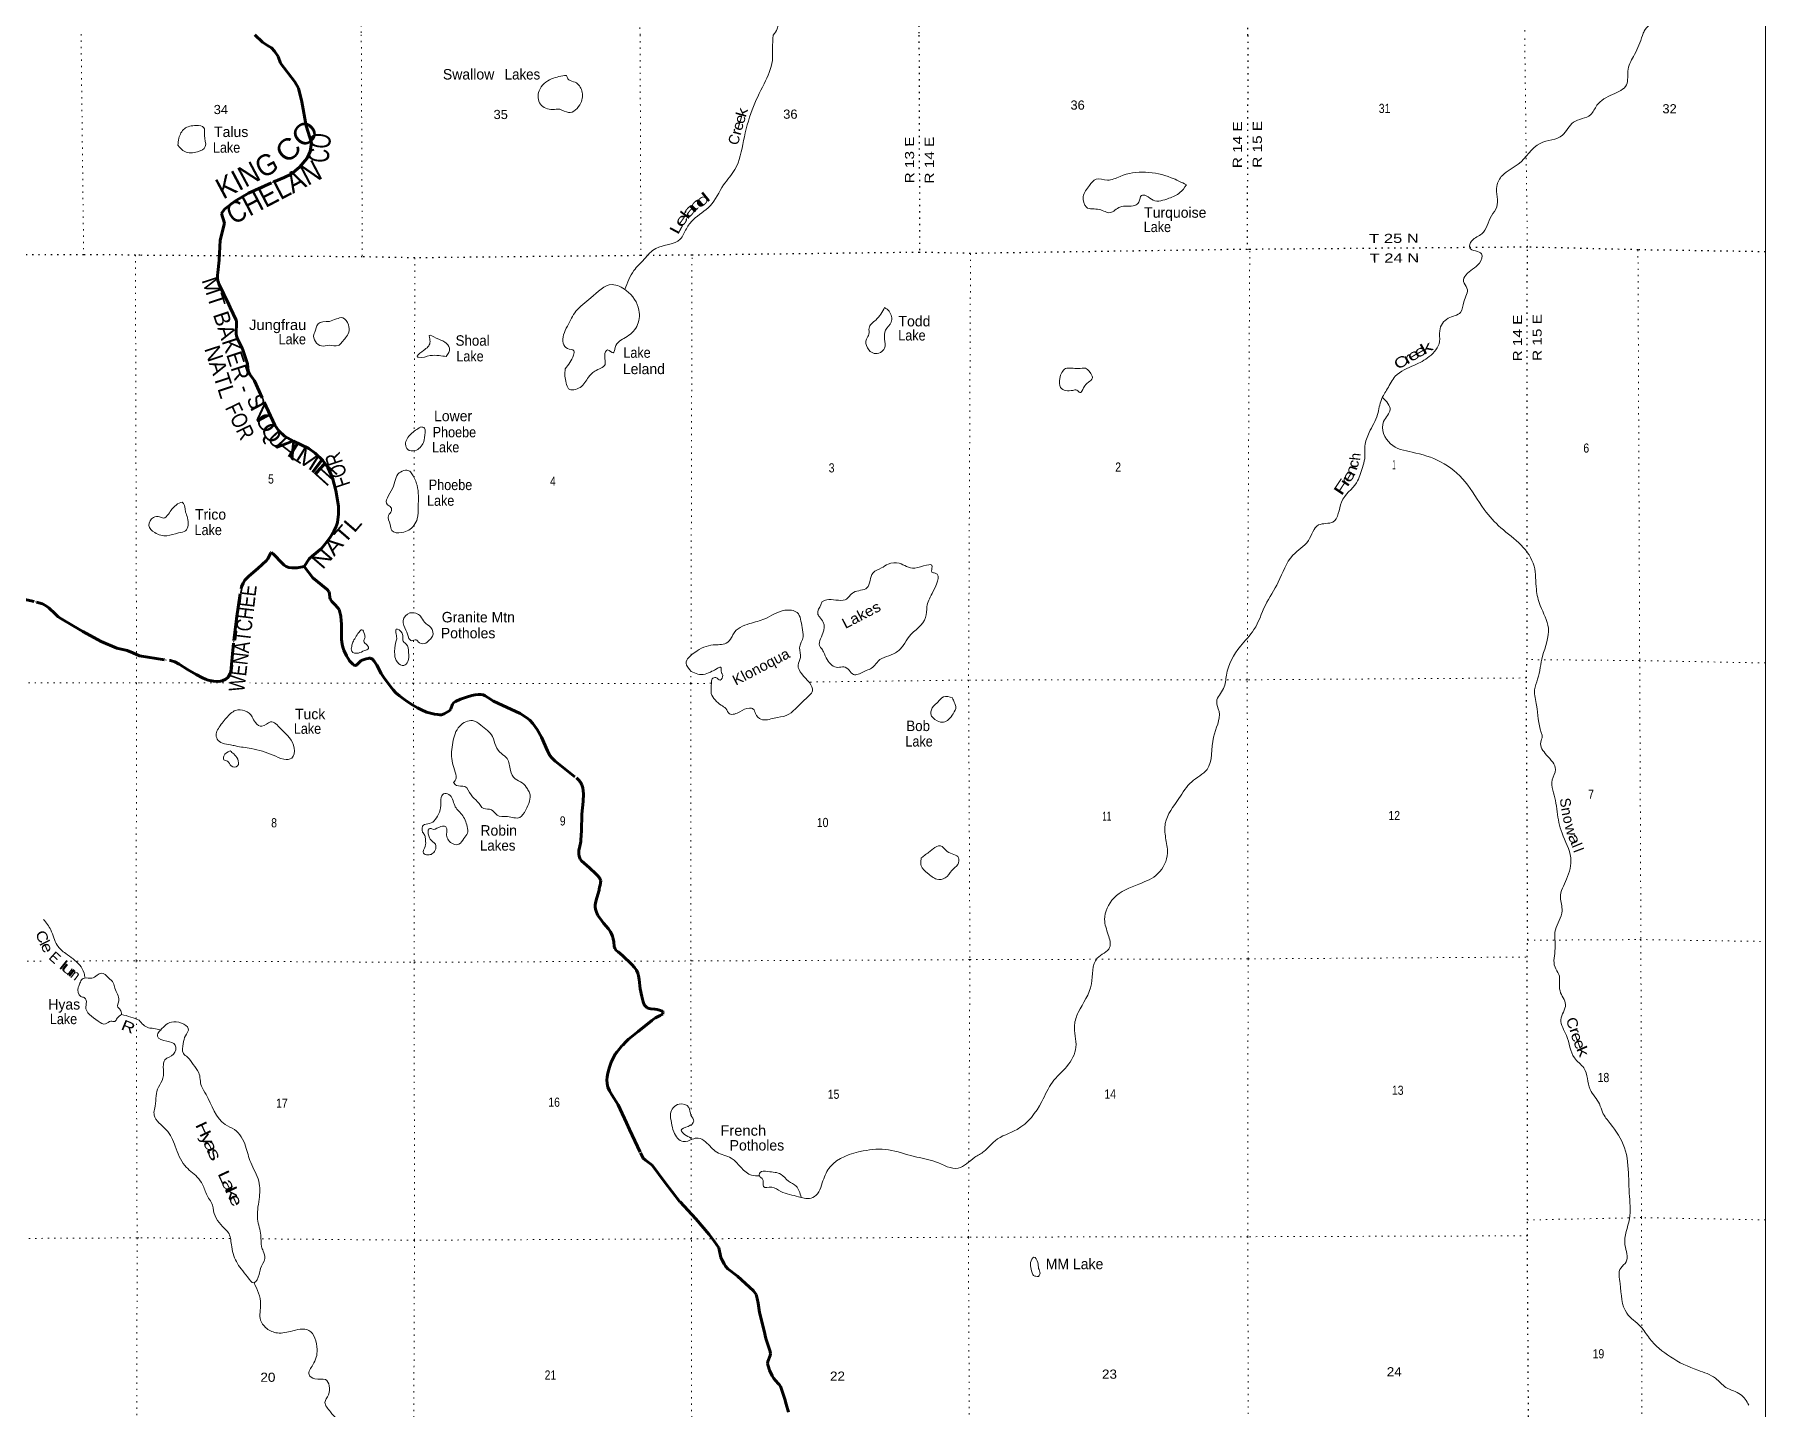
# Model space of a CAD drawing. Header units: feet. Extents: x -248627 to 3, y 0 to 184934.
# Drawn here: x -33037 to 0, y 19664 to 45886 of the extents above; entities that cross this region are included whole.
import ezdxf
from ezdxf.enums import TextEntityAlignment as Align

# ---------------------------------------------------------------- set-up
doc = ezdxf.new("R2010")
doc.units = ezdxf.units.FT
doc.header["$LTSCALE"] = 80
for name, pattern in [('DOT_DASHED', [7.7, 5, -1.2, 0.3, -1.2]), ('DOTTED', [1.5, 0.3, -1.2]), ('LONG_DASH_SHORT_DASH', [9.9, 6, -1.2, 1.5, -1.2])]:
    doc.linetypes.add(name, pattern=pattern)
for name, color, linetype, lineweight in [('11', 7, 'LONG_DASH_SHORT_DASH', 60), ('39', 7, 'Continuous', 13), ('4', 7, 'Continuous', 13), ('41', 7, 'Continuous', 13), ('44', 7, 'DOT_DASHED', 13), ('6', 7, 'DOTTED', 25), ('7', 7, 'DOTTED', 13)]:
    doc.layers.add(name, color=color, linetype=linetype, lineweight=lineweight)
doc.layers.add('12', color=7, linetype='Continuous')

msp = doc.modelspace()

# ---------------------------------------------------------------- linework, layer by layer
at = {"layer": '11'}
for points in [[(-27892.06, 35732.29), (-27799.39, 35877.88), (-27742.41, 35930.06), (-27562.85, 36076.37), (-27457.48, 36201.17), (-27387.6, 36301.76), (-27323.08, 36405.04), (-27284.38, 36495.41), (-27256.42, 36573.41), (-27235.98, 36732.09), (-27238.13, 36884.85), (-27287.59, 37186.09), (-27352.11, 37422.77), (-27438.12, 37621.8), (-27532.74, 37757.36), (-27678.97, 37899.37), (-27801.54, 37983.28), (-28098.3, 38126.37), (-28266.04, 38223.74), (-28375.71, 38320.02), (-28450.97, 38434.06), (-28696.12, 38951.54), (-28838.05, 39276.44), (-28885.36, 39342.6), (-28928.37, 39398.57), (-28947.92, 39433.78), (-28958.34, 39473.87), (-28964.86, 39535.48), (-28975.28, 39599.37), (-29018.93, 39738.55), (-29036.52, 39794.95), (-29069.76, 39888.49), (-29164.23, 40080.5), (-29183.77, 40133.97), (-29187.03, 40171.45), (-29190.93, 40202.42), (-29183.11, 40362.47), (-29185.72, 40408.11), (-29190.94, 40437.44), (-29301.7, 40676.7), (-29330.37, 40736.67), (-29519.33, 41127.19), (-29530.06, 41155.39), (-29537.56, 41183.75), (-29544.09, 41231.5), (-29544.4, 41295.4), (-29540.17, 41346.26), (-29514.11, 41577.69), (-29495.87, 41962.98), (-29410.49, 42287.69), (-29473.01, 42469.75), (-29413.1, 42553.69), (-29201.99, 42715.37), (-28954.39, 42856.19), (-28472.48, 43077.88), (-28275.53, 43158.76), (-28142.61, 43223.95), (-27983.64, 43354.33), (-27835.09, 43529.05), (-27780.36, 43656.82), (-27749.94, 43818.05), (-27853.16, 44145.1), (-27936.72, 44600.79), (-28001.88, 44864.16), (-28069.64, 44986.72), (-28341.98, 45343.34), (-28390.2, 45469.81), (-28457.95, 45572.16), (-28516.6, 45632.79), (-28592.9, 45677.08), (-28689.91, 45742.97), (-28833.75, 45883.64)], [(-31032.16, 34029.06), (-30441.25, 33936.14), (-30363.07, 33912.67), (-30279.67, 33871.59), (-30122, 33768.97), (-29952.6, 33675.1), (-29834.01, 33609.52), (-29777.98, 33583.44), (-29723.25, 33565.19), (-29620.31, 33543.02), (-29518.67, 33536.51), (-29456.13, 33548.24), (-29388.36, 33586.05), (-29345.35, 33623.86), (-29303.66, 33690.36), (-29293.23, 33732.08), (-29286.72, 33793.36), (-29235.89, 34319.46), (-29185.09, 34737.33), (-29091.27, 35342.31), (-29058.68, 35416.65), (-29027.4, 35472.71), (-28947.91, 35550.95), (-28778.53, 35696.96), (-28609.76, 35847.89), (-28583.7, 35881.14), (-28543.95, 35965.89), (-28534.83, 35983.49), (-28525.71, 35996.21), (-28516.21, 35997.64), (-28506.81, 35993.92), (-28482.06, 35972.41), (-28306.79, 35790.52), (-28271.61, 35757.6), (-28233.82, 35733.47), (-28185.61, 35715.87), (-28130.23, 35707.4), (-28072.24, 35706.09), (-28026.63, 35706.75), (-27892.06, 35732.29)], [(-27889.42, 35730.84), (-27729.52, 35514.29), (-27552.3, 35378.69), (-27453.92, 35292.31), (-27422.65, 35256.46), (-27411.57, 35216.69), (-27400.49, 35137.8), (-27386.81, 35102.27), (-27364.66, 35067.71), (-27300.8, 34999.26), (-27254.55, 34952.97), (-27225.88, 34910.27), (-27208.29, 34862.68), (-27194.61, 34787.06), (-27184.18, 34696.76), (-27181.58, 34637.43), (-27181.57, 34391.01), (-27180.27, 34338.86), (-27166.58, 34252.16), (-27150.95, 34192.83), (-27132.06, 34134.81), (-27084.49, 34029.52), (-27055.17, 33978.84), (-27024.55, 33931.08), (-27002.4, 33904.35), (-26964.61, 33866.53), (-26939.19, 33848.28), (-26929.09, 33843.23), (-26917.69, 33840.62), (-26901.07, 33847.14), (-26886.42, 33858.06), (-26829.73, 33916.57), (-26803.67, 33936.29), (-26705.61, 33971.49), (-26673.03, 33979.32), (-26648.59, 33982.09), (-26632.96, 33981.92), (-26617.64, 33979.64), (-26602.33, 33973.45), (-26589.94, 33965.79), (-26558.03, 33928.79), (-26507.52, 33851.04), (-26419.56, 33688.54), (-26372, 33616.18), (-26243.64, 33441.45), (-26190.21, 33379.19), (-26140.04, 33325.08), (-26074.23, 33265.1), (-25996.04, 33204.47), (-25926.97, 33156.22), (-25818.16, 33086.46), (-25727.59, 33035.61), (-25652.01, 32995.19), (-25558.83, 32955.75), (-25481.94, 32930.98), (-25406.36, 32914.02), (-25342.25, 32906.59), (-25305.36, 32902.61), (-25267.57, 32905.22), (-25217.4, 32923.47), (-25185.87, 32937.88), (-25144.43, 32963.9), (-25111.85, 32986.71), (-25090.34, 33017.69), (-25058.41, 33103.09), (-25038.87, 33131.13), (-25005.64, 33154.6), (-24905.94, 33197.95), (-24791.92, 33237.72), (-24690.92, 33271.62), (-24625.11, 33284.66), (-24571.68, 33291.18), (-24521.51, 33288.89), (-24477.86, 33281.72), (-24434.85, 33266.07), (-24383.46, 33236.03), (-24276.52, 33165.34), (-24193.12, 33125.58), (-23768.1, 32927.45), (-23641.88, 32844.58), (-23583.24, 32797.64), (-23525.9, 32733.75), (-23442.5, 32619.01), (-23359.1, 32475.58), (-23249.63, 32216.76), (-23202.72, 32126.14), (-23163.62, 32079.85), (-23098.46, 32018.56), (-22694.35, 31696.61), (-22654.09, 31660.64), (-22617.6, 31613.7), (-22594.14, 31565.78), (-22573.94, 31508.4), (-22557.66, 31395.94), (-22566.78, 31244.69), (-22590.1, 31008.18), (-22600.53, 30684.82), (-22610.1, 30513.39), (-22612.38, 30483.72), (-22617.59, 30454.87)], [(-33512.58, 35164.19), (-32998.65, 35054.17), (-32889.13, 35023.47), (-32826.49, 34991.92), (-32782.59, 34959.51), (-32765.55, 34945.86), (-32646.23, 34827.32), (-32586.23, 34775.08), (-32535, 34741.19), (-32304.03, 34600.48), (-32118.23, 34492.17), (-31767.1, 34304.55), (-31465.39, 34176.63), (-31271.07, 34130.57), (-31160.28, 34084.52), (-31032.16, 34029.06)], [(-22617.59, 30454.87), (-22630.6, 30393.58), (-22647.03, 30314.75), (-22651.59, 30265.2), (-22651.46, 30244.77), (-22645.92, 30202.73), (-22625.39, 30149.76), (-22598.03, 30113.26), (-22446.22, 29979.42), (-22430.58, 29966.38), (-22335.45, 29880.98), (-22293.75, 29836.97), (-22252.7, 29788.08), (-22239.66, 29763.96), (-22231.85, 29732.66), (-22233.8, 29704.63), (-22235.77, 29688.9), (-22243.42, 29652.22), (-22244.73, 29648.15), (-22253.69, 29610.91), (-22259.54, 29572.2), (-22262.96, 29553.13), (-22267.04, 29534.14), (-22315.92, 29367.65), (-22330.25, 29308.32), (-22334.81, 29272.46), (-22337.42, 29239.86), (-22332.86, 29193.89), (-22314.62, 29134.56), (-22283.34, 29074.91), (-22241.63, 29013.63), (-22180.38, 28927.24), (-22085.92, 28815.3), (-22046.15, 28757.4), (-22026.61, 28724.8), (-22009.01, 28677.21), (-21996.63, 28628.96), (-21983.59, 28566.37), (-21974.47, 28477.71), (-21969.91, 28461.41), (-21963.39, 28445.76), (-21933.42, 28405.34), (-21898.89, 28376), (-21814.18, 28310.8), (-21637.66, 28137.31), (-21588.08, 28082.29), (-21550.94, 28028.83), (-21524.23, 27973.41), (-21507.94, 27919.95), (-21496.86, 27852.8), (-21477.96, 27674.16), (-21448.65, 27527.79), (-21420.63, 27426.08), (-21408.9, 27388.59), (-21396.52, 27363.16), (-21371.76, 27333.17), (-21343.74, 27312.31), (-21307.25, 27298.62), (-21276.62, 27293.25), (-21201.04, 27284.77), (-21152.82, 27275.8), (-21090.92, 27260.8), (-21058.34, 27248.59), (-21047.26, 27240.59), (-21042.05, 27224.96), (-21042.7, 27205.08), (-21048.89, 27191.71), (-21064.2, 27179.65), (-21096.45, 27161.22), (-21183.76, 27117.22), (-21224.81, 27092.44), (-21256.42, 27067.66), (-21514.78, 26859.02), (-21701.13, 26709.71), (-21759.78, 26652.34), (-21804.74, 26605.72), (-21825.31, 26583.14), (-21873.81, 26524.88), (-21921.38, 26464.89), (-21952.65, 26422.19), (-21976.11, 26384.38), (-22030.84, 26275.49), (-22066.68, 26177.38), (-22092.09, 26084.79), (-22101.86, 26028.07), (-22108.38, 25985.69), (-22111.64, 25934.83), (-22109.03, 25867.68), (-22101.22, 25826.93), (-22093.4, 25796.28), (-22061.46, 25725.54), (-22018.46, 25648.94), (-21901.17, 25456.93), (-21861.41, 25377.71), (-21740.22, 25113), (-21681.58, 24986.51), (-21473.65, 24544.51)], [(-21473.64, 24544.51), (-21472.4, 24541.87), (-21421.58, 24442.77), (-21377.27, 24401.04), (-21297.77, 24347.58), (-21252.16, 24304.54), (-21013.67, 23988.98)], [(-21013.67, 23988.98), (-20717.84, 23604.31), (-20415.49, 23280.92), (-20163.95, 22984.93), (-20066.21, 22858.44), (-19977.61, 22728.04), (-19938.49, 22544.83), (-19916.34, 22491.36), (-19877.24, 22420.95), (-19848.57, 22381.18), (-19804.26, 22330.32), (-19621.81, 22186.88), (-19315.55, 21907.17), (-19263.42, 21838.06), (-19242.56, 21761.13), (-19228.23, 21673.76), (-19199.56, 21493.17), (-19112.27, 21142.4), (-19078.36, 20999.6), (-18997.56, 20750.54), (-18989.74, 20706.86), (-18992.35, 20706.21), (-18997.56, 20671.65), (-19044.48, 20559.51), (-19047.08, 20521.69), (-19037.96, 20477.36), (-19009.29, 20394.56), (-18955.88, 20286.99), (-18925.23, 20236.45), (-18893.3, 20195.05), (-18837.26, 20132.45), (-18826.18, 20121.04), (-18800.77, 20088.12), (-18759.72, 19973.36), (-18716.71, 19840.67), (-18689.99, 19745.48), (-18646.99, 19592.58)]]:
    msp.add_lwpolyline(points, dxfattribs=at)
at = {"layer": '39'}
for points in [[(-15463.64, 56530.13), (-15516.16, 56326.83), (-15576.38, 56233.93), (-15688.86, 56096.55), (-15704.66, 55935.23), (-15724.48, 55773.9), (-15865.21, 55668.7), (-16054.29, 55575.47), (-16255.24, 55373.35), (-16255, 55252.39), (-16327.27, 55143.34), (-16343.18, 55042.5), (-16491.83, 54864.7), (-16583.84, 54554), (-16664, 54360.26), (-16744.36, 54267.31), (-16764.32, 54178.56), (-16751.85, 53981.02), (-16798.9, 53327.73), (-16915.25, 53105.67), (-17095.87, 52806.83), (-17127.79, 52653.53), (-17103.36, 52516.51), (-17139.35, 52387.39), (-17283.95, 52197.51), (-17344.09, 52064.3), (-17343.7, 51862.7), (-17395.65, 51656.94), (-17524.06, 51426.78), (-17564.06, 51289.59), (-17643.83, 50898.28), (-17639.67, 50829.75), (-17530.6, 50648.6), (-17453.76, 50479.46), (-17509.76, 50285.78), (-17573.61, 49987.25), (-17649.62, 49733.04), (-17754.15, 49648.09), (-17882.9, 49591.31), (-17926.82, 49397.66), (-17966.76, 49228.21), (-18047.02, 49086.89), (-18296.33, 48904.79), (-18565.91, 48795.22), (-18682.36, 48629.61), (-18808.84, 48439.77), (-18979.71, 48302.24), (-18991.52, 48163.11), (-18966.88, 47915.21), (-18994.46, 47604.68), (-19009.6, 47108.71), (-18900.36, 46838.86), (-18863.5, 46524.46), (-18858.99, 46274.49), (-18842.51, 46081.01), (-18862.48, 45996.28), (-18937.54, 45876.31)], [(0.01, 47088.17), (-12.32, 47063.55), (-99.4, 46936.7), (-308.53, 46803.1), (-658.79, 46765.89), (-779.49, 46713.16), (-888.14, 46672.55), (-1016.85, 46599.64), (-1258.23, 46482.08), (-1511.86, 46449.16), (-1644.88, 46517.35), (-1793.7, 46432.29), (-1890.02, 46266.72), (-2026.67, 46129.28), (-2215.8, 46064.27), (-2312.22, 45951.12), (-2346.25, 45868.66)], [(-21770.59, 41023.14), (-21598.05, 41381.26), (-21404.37, 41597.37), (-21176.51, 41805.1), (-20713.21, 41982.48), (-20596.3, 42179.1), (-20465.52, 42353.41), (-20144.41, 42614.76), (-19886.33, 43015.85), (-19671.7, 43308.42), (-19504.72, 43861.61), (-19339.39, 44451.12), (-19114.57, 44947.32), (-18954.8, 45389.63), (-18952.39, 45621.57), (-18937.54, 45876.31)], [(-2346.25, 45868.66), (-2498.34, 45504.22), (-2620.09, 45228.97), (-2653.49, 44924.7), (-2915.33, 44743.5), (-3215.72, 44536.42), (-3334.45, 44357.97), (-3664.44, 44211.67), (-3872.52, 43967.45), (-4297.33, 43809.9), (-4716.59, 43412.27), (-5021.07, 43199.17), (-5128.01, 42992.38), (-5128.1, 42597.04), (-5228.62, 42426.49), (-5411.51, 42085.23), (-5604.38, 41947.79), (-5642.04, 41815), (-5417.54, 41700.03), (-5459.67, 41524.92), (-5715.94, 41297.28), (-5763.57, 41174.67), (-5696.38, 41046.99), (-5757.53, 40787.34), (-5820.12, 40582.16), (-6053.01, 40471.3), (-6216.68, 40234.75), (-6218.85, 40027.02), (-6415.28, 39740.34), (-6697.08, 39577.47), (-7064.02, 39364.94), (-7213.59, 39128.27), (-7330.63, 38919.54), (-7402.1, 38635.78), (-7562.87, 38290.29), (-7644.14, 38032.84), (-7648.7, 37788.82), (-7690.72, 37623.79), (-7806.61, 37332.36), (-8090.56, 36961.76), (-8253.71, 36582), (-8528.35, 36525.97), (-8722.88, 36229.19), (-9020, 35949.47), (-9297.39, 35435.59), (-9543.8, 34994.05), (-9762.25, 34528.05), (-10021.47, 34211.69), (-10287.15, 33661.4), (-10342.18, 33407.74), (-10473.81, 33152.76), (-10429.38, 32968.81), (-10535.27, 32475.58), (-10658.56, 31859.47), (-10951.19, 31624.08), (-11194.3, 31305.55), (-11455.18, 30829.85), (-11447.96, 30555.47), (-11412.7, 30264.7), (-11594.13, 29870.98), (-11956.9, 29672.53), (-12437.27, 29404.54), (-12612.81, 28996.66), (-12543.3, 28705.58), (-12517.63, 28461.28), (-12753.5, 28257.66), (-12863.43, 27764.47), (-13114.92, 27222.12), (-13187.94, 26982.75), (-13160.11, 26558.92), (-13333.21, 26191.35), (-13610.39, 25891.28), (-13809.7, 25521.93), (-14284.77, 24989.66), (-14704.16, 24771.55), (-14915.86, 24567.71), (-15090.32, 24456.32), (-15406.85, 24247.36), (-15838.81, 24370.25), (-16248.83, 24472.76), (-16737.19, 24598.16), (-17223.03, 24578.32), (-17852.9, 24273.34), (-17988.64, 24010.33), (-18153.03, 23705.21), (-18282.38, 23668.05), (-18407.07, 23691.35)], [(-22885.16, 45108.22), (-23167.96, 45042.17), (-23406.12, 44812.35), (-23382.6, 44555.97), (-23151.91, 44455.07), (-23012.82, 44459.87), (-22846.21, 44397.87), (-22612.54, 44583.35), (-22590.02, 44811.08), (-22717.27, 44975.6), (-22841.69, 45025.13), (-22885.16, 45108.22)], [(-30302.53, 43772.91), (-30282.99, 43907.88), (-30178.34, 44088.47), (-29952.02, 44148.97), (-29805.35, 44107.31), (-29792.07, 44028.53), (-29796.81, 43959.99), (-29778.87, 43748.04), (-29924.99, 43648.5), (-30168.77, 43652.7), (-30302.53, 43772.91)], [(-11050.12, 43017.27), (-11342.89, 43155.04), (-11831.46, 43260.27), (-12317.93, 43179.92), (-12560.5, 43107.46), (-12775.93, 43125.53), (-12904.15, 43003.64), (-13019.19, 42792.89), (-12960.84, 42590.66), (-12713.43, 42548.1), (-12506.5, 42487.75), (-12320, 42594.99), (-12035.54, 42626.73), (-11958.32, 42688.57), (-11908.62, 42817.21), (-11820.03, 42810.37), (-11685.91, 42724.45), (-11385.27, 42762.09), (-11176.6, 42869.14), (-11050.12, 43017.27)], [(-22909.24, 39509.1), (-22749.34, 39769.88), (-22742.44, 39852.52), (-22866.94, 39893.98), (-22948.52, 39993.55), (-22868.55, 40319.59), (-22704.35, 40606.56), (-22419.6, 40860.17), (-22013.93, 41114.71), (-21745.08, 41001.36), (-21501.14, 40626.02), (-21544.69, 40313.77), (-21756.45, 40103.88), (-21955.91, 39914.05), (-21991.25, 39809.48), (-22101.46, 39868.96), (-22155.03, 39756.48), (-22148.71, 39589.01), (-22345.52, 39459.67), (-22463.59, 39345.76), (-22626.82, 39151.57), (-22844.7, 39127.3), (-22891.95, 39234.63), (-22914.76, 39365.94), (-22909.24, 39509.1)], [(-16811.48, 40676.73), (-16981.22, 40438.23), (-17109.8, 40282.05), (-17110.97, 40169.1), (-17160.34, 40072.73), (-17012.04, 39801.11), (-16811.51, 39900.17), (-16811.76, 40069.6), (-16795.85, 40242.93), (-16685.41, 40399.26), (-16725.58, 40605.36), (-16811.48, 40676.73)], [(-27409.65, 40408.74), (-27627.76, 40362.29), (-27689.87, 40203.5), (-27708.45, 40161.31), (-27563.63, 39942.17), (-27410.35, 39954.91), (-27245.17, 39949.39), (-27169.92, 40015.28), (-27100.53, 40099.37), (-27038.97, 40205.73), (-27047.6, 40344.98), (-27157.01, 40481.1), (-27276.14, 40457.97), (-27409.66, 40411.32)], [(-25179.85, 39741.26), (-25119.77, 39898.05), (-25209.21, 40017.86), (-25371.66, 40091.93), (-25504.14, 40141.53), (-25494.67, 40082.95), (-25495.7, 39984.13), (-25646.4, 39832.18), (-25726.05, 39730.03), (-25709.98, 39725.85), (-25487.98, 39758.15), (-25314.68, 39758.61), (-25179.85, 39741.26)], [(-12851.34, 39368.45), (-12978.76, 39516.83), (-13117.88, 39510.01), (-13357.67, 39510.15), (-13468.43, 39323.56), (-13452.1, 39149.94), (-13220.94, 39095.43), (-13142.29, 39100.77), (-13084.36, 39051.84), (-13012.85, 39146), (-12923.1, 39250.08), (-12845.68, 39332.09), (-12851.34, 39368.45)], [(-7309.35, 38961.35), (-7163.35, 38728.44), (-7286.64, 38499.6), (-7156.05, 38074.85), (-6742.6, 37915.83), (-6198.43, 37731.43), (-5730.85, 37352.06), (-5365.61, 36820.32), (-5048.84, 36472.56), (-4661.37, 36140.31), (-4415.66, 35740.75), (-4371.9, 35298.62), (-4296.56, 34987.32), (-4141.84, 34558.32), (-4252.2, 34022.77), (-4347.43, 33585.92), (-4404.02, 33376.66), (-4368.78, 33083.87), (-4279.46, 32566.71), (-4260.07, 32493.92), (-4287.42, 32383.22), (-4177.17, 32134.14), (-4006.74, 31858.29), (-4067.24, 31661.16), (-4006.86, 31267.3), (-3976.87, 31051.2), (-3880.37, 30642.89), (-3715.99, 30173.46), (-3794.81, 29764.71), (-3913.31, 29414.81), (-3879.69, 29160.36), (-4008.42, 28796.43), (-4012.12, 28441.46), (-4015.81, 28086.49), (-3942.69, 27948.67), (-3919.8, 27631.79), (-3815.7, 27372.68), (-3903.35, 27083.01), (-3795.64, 26783.52), (-3644.97, 26352.53), (-3467.62, 26161.34), (-3342.93, 25750.76), (-3168.47, 25474.88), (-3107.67, 25314.99), (-2962.81, 25099.88), (-2689.52, 24639.56), (-2610.59, 24092.23), (-2597.79, 23773.42), (-2594.88, 23279.22), (-2680.62, 22785.81), (-2655.78, 22462.86), (-2761.81, 22342.79), (-2774.96, 22048.41), (-2643.87, 21478.43), (-2382.52, 21225.97), (-2209.58, 20998.51), (-1812.25, 20646), (-1288.96, 20391.19), (-952.01, 20238.9), (-752.31, 20065.66), (-473.62, 19930.04), (-316.54, 19726.92)], [(-25670.32, 38393.51), (-25858.24, 38260.78), (-25956.99, 38066.02), (-25915.71, 37966.81), (-25778.9, 37945.41), (-25616.05, 38103.3), (-25583.85, 38292.61), (-25595.08, 38375.41), (-25667.41, 38396.23)], [(-25956.07, 37573.85), (-26077.54, 37520.48), (-26205.57, 37223.1), (-26303.51, 36913.35), (-26235.55, 36860.3), (-26226.14, 36795.67), (-26281.45, 36709.43), (-26249.02, 36533.66), (-26219.98, 36420.45), (-26024.91, 36382.39), (-25797.83, 36515.49), (-25731.99, 36646.01), (-25713.47, 36875.79), (-25737.42, 37285.46), (-25823.99, 37485.93), (-25875.71, 37550.94), (-25956.07, 37573.85)], [(-30155.84, 36770.41), (-30222.4, 36958.6), (-30335.78, 36907.17), (-30482.66, 36735.02), (-30580.19, 36657.23), (-30652.48, 36682.08), (-30767.45, 36671.01), (-30855.69, 36518.51), (-30744.29, 36380.35), (-30513.18, 36319.78), (-30290.95, 36374.27), (-30155.51, 36415.41), (-30118.72, 36659.14), (-30155.84, 36770.41)], [(-18004.44, 35065.92), (-17917.48, 35095.39), (-17742.18, 35093.82), (-17562.77, 35100.28), (-17406.18, 35238.05), (-17149.36, 35324.5), (-17033.52, 35611.9), (-16869.32, 35705.22), (-16743.62, 35778.73), (-16531.87, 35794.98), (-16234.59, 35703.56), (-15903.85, 35728.83), (-15908.93, 35628.03), (-15848.69, 35607.32), (-15907.15, 35218.55), (-16004.48, 34967.29), (-16028.78, 34761.77), (-16344.94, 34395.49), (-16457.52, 34227.07), (-16604.09, 34085.17), (-16936.21, 33926.79), (-17017.84, 33828.68), (-17218.43, 33723.58), (-17406.38, 33670.8), (-17488.15, 33752.22), (-17590.24, 33817.68), (-17705.22, 33806.61), (-17907.19, 33955.67), (-17978.19, 34103.55), (-18027.77, 34180.64), (-18041.7, 34196.9), (-17988.56, 34462.68), (-17982.38, 34668.36), (-18053.87, 34769.85), (-18089.44, 34836.74), (-18029.29, 35001.59), (-18004.44, 35065.92)], [(-25894.83, 34362.15), (-25949.65, 34515.94), (-26004.13, 34702), (-25873.66, 34846.06), (-25762.89, 34841.03), (-25670.79, 34783.73), (-25597.41, 34670.11), (-25473.52, 34570.17), (-25441.01, 34402.46), (-25500.18, 34332.39), (-25597.65, 34260.65), (-25714.18, 34293.97), (-25752.04, 34334.65), (-25842.92, 34315.3), (-25894.83, 34362.15)], [(-20502.96, 33730.86), (-20602.07, 33889.08), (-20436.72, 34093.33), (-20084.61, 34235.4), (-19836.38, 34271.5), (-19734.52, 34377.49), (-19699.53, 34447.77), (-19389.19, 34642.66), (-19100.07, 34734.86), (-18715.51, 34896.81), (-18482.2, 34854.38), (-18388.45, 34569.13), (-18368.16, 34389.43), (-18434.8, 34182.28), (-18418.62, 33994.54), (-18462.45, 33849.71), (-18393.65, 33683.7), (-18189.43, 33363.17), (-18342.4, 33187.04), (-18690.08, 32889.62), (-18918.31, 32839.22), (-19172.44, 32817.3), (-19274.09, 32925.12), (-19319.53, 33012.26), (-19391.87, 33031.06), (-19575.97, 32962.11), (-19771.83, 32923.53), (-19845.37, 33021.01), (-19929.33, 33086.31), (-20120.43, 33311.91), (-20118.43, 33503.51), (-20103.42, 33590.11), (-20032.67, 33611.67), (-19952.54, 33566.57), (-19903.23, 33656.9), (-19924.87, 33707.52), (-19943.93, 33812.57), (-20010.71, 33784.94), (-20107.98, 33733.36), (-20239.53, 33678.07), (-20378.56, 33679.31), (-20502.96, 33730.86)], [(-26965.62, 34287.04), (-26844.73, 34479.6), (-26789.82, 34527.51), (-26742.32, 34444.39), (-26733.03, 34369.67), (-26755.84, 34307.35), (-26686.14, 34228.06), (-26662.59, 34167.34), (-26741.59, 34127.71), (-26856.95, 34080.33), (-26983.53, 34115.76), (-26984.58, 34208.55), (-26965.3, 34287.55)], [(-26141.36, 34295.79), (-26164.07, 34049.91), (-26113.18, 33906.24), (-25986.87, 33844.6), (-25911.54, 33918.55), (-25899.66, 34091.91), (-25942.32, 34251.64), (-26000.19, 34306.62), (-26009.51, 34379.32), (-26020.78, 34458.09), (-26132.81, 34535.74), (-26143.54, 34473.31), (-26124.48, 34368.25), (-26141.36, 34295.79)], [(-15514.83, 33224.2), (-15687.92, 33243.91), (-15795.74, 33146.04), (-15879.2, 33066.11), (-15931.08, 32921.35), (-15807.57, 32785.1), (-15690.95, 32759.85), (-15503.86, 32923.56), (-15452.08, 33058.24), (-15483.45, 33141.22), (-15514.83, 33224.2)], [(-29297.32, 32331.25), (-29552.12, 32438.43), (-29571.24, 32537.43), (-29529.85, 32641.95), (-29376.6, 32844.3), (-29199.82, 32985.92), (-29024.56, 32980.31), (-28884.69, 32866.1), (-28823.41, 32752.6), (-28697.18, 32682.89), (-28533.09, 32766.13), (-28338.99, 32635.3), (-28082.89, 32265.9), (-28127.18, 32076.69), (-28280.53, 32057.9), (-28483.27, 32132.33), (-28903.11, 32259.14), (-29202.85, 32308.22), (-29297.32, 32331.25)], [(-25040.85, 31613.32), (-24991.68, 31691.55), (-25022.25, 31851.17), (-25068.83, 32023.04), (-25055.07, 32375.9), (-24920.85, 32687.33), (-24679.96, 32792.08), (-24519.65, 32705.92), (-24298.26, 32486.1), (-24233.6, 32310.03), (-24128.34, 32161.84), (-24018.49, 32068.07), (-23956.37, 31841.61), (-23867.34, 31683.48), (-23729.11, 31605.59), (-23631.59, 31487.73), (-23590.08, 31410.71), (-23663.98, 31086.62), (-23778.33, 30942.42), (-24013.91, 30960.67), (-24209.12, 30984.61), (-24318.85, 31090.48), (-24465.71, 31113.99), (-24581.23, 31244.11), (-24706.84, 31372.32), (-24824.06, 31532.71), (-24987.04, 31556.36), (-25040.85, 31613.32)], [(-29304.58, 32214.33), (-29426.52, 32114.57), (-29425.22, 32045.98), (-29356.99, 32019.15), (-29285.42, 31925.72), (-29162.49, 31926.63), (-29161.12, 32057.73), (-29236.68, 32155.23), (-29304.58, 32214.33)], [(-25633.12, 30662.56), (-25615.59, 30797.54), (-25498.41, 30826.74), (-25390.83, 30902.43), (-25282.81, 31212.08), (-25265.18, 31357.15), (-25230.55, 31393.15), (-25127.92, 31380.13), (-25058.3, 31292.77), (-25019.26, 31171.4), (-24884.01, 31000.75), (-24779.64, 30767.85), (-24774.9, 30642.75), (-24844.43, 30544.54), (-24938.3, 30432.43), (-25049.07, 30437.46), (-25174.27, 30606), (-25167.15, 30708.8), (-25190.76, 30763.47), (-25319.82, 30754.55), (-25457.17, 30723.51), (-25481.25, 30733.81), (-25503.49, 30725.94), (-25512.96, 30590.88), (-25487.44, 30526.11), (-25387.68, 30430.41), (-25390.87, 30317.48), (-25452.06, 30247.44), (-25530.83, 30229.99), (-25615.16, 30258.98), (-25581.53, 30391.81), (-25576.2, 30516.82), (-25591.44, 30601.67), (-25633.12, 30662.56)], [(-16112.88, 30171.72), (-15950.38, 30295.32), (-15885.38, 30345.16), (-15747.76, 30402.42), (-15617.92, 30292.34), (-15399.52, 30173.39), (-15416.94, 30048.49), (-15528.98, 29932.51), (-15657.43, 29788.43), (-15814.84, 29765.64), (-15990.98, 29880.17), (-16116.45, 30022.49), (-16121.5, 30117.34), (-16112.88, 30171.72)], [(-32864.74, 28998.57), (-32728.63, 28797.52), (-32606.23, 28505.62), (-32444.07, 28345.05), (-32176.71, 28124.5), (-32093.29, 27971.6), (-32074.86, 27878.12)], [(-31376.27, 27184.08), (-31402.03, 27273.05), (-31446.64, 27321.24), (-31431.09, 27450.44), (-31504.79, 27682.07), (-31535.54, 27788.83), (-31628.79, 27883.18), (-31760.35, 27971.27), (-31844.91, 27930.5), (-31947.58, 27877.52), (-32084.78, 27876.82), (-32129.09, 27858.44), (-32171.1, 27777.53), (-32203.03, 27700.71), (-32155.83, 27527.45), (-32091.15, 27503.57), (-32052.6, 27455.35), (-32060.1, 27330.23), (-31826.8, 27057.05), (-31681.27, 27001.3), (-31584.66, 27056.26), (-31507.96, 27050.6), (-31461.82, 27109.34), (-31377.41, 27184.41)], [(-31377.41, 27184.41), (-31197.59, 27132.87), (-31042.41, 27073.27)], [(-31042.41, 27073.27), (-30864.92, 26929.54), (-30766.31, 26916.55), (-30629.61, 26885.07)], [(-30632.14, 26885.65), (-30382.11, 27044.21), (-30101.71, 26880.33), (-30157.18, 26777.96), (-30201.09, 26625.06), (-30196.98, 26439.46), (-30117.12, 26368.14), (-30009.76, 26228), (-29904.59, 26071.75), (-29852.86, 25815.12), (-29765.84, 25657.01), (-29397.04, 25080.86), (-29220.69, 24986.49), (-29010.43, 24665.91), (-28912.92, 24354.41), (-28757.44, 23998.01), (-28752.95, 23655.08), (-28781.11, 23274.11), (-28719.76, 22973.01), (-28703.92, 22753.01), (-28674.57, 22668.03), (-28641.79, 22526.55), (-28726.44, 22331.65), (-28751.8, 22218.93), (-28852.19, 22060.48), (-28973.94, 22172.51), (-29186.51, 22464.87), (-29281.88, 22788.45), (-29339.91, 23020.94), (-29413.64, 23100.26), (-29621.8, 23428.89), (-29635, 23515.74), (-29745.61, 23730.54), (-29832.12, 23937.06), (-29931.42, 24077.13), (-30170.92, 24299.13), (-30352.46, 24667.86), (-30524.5, 24982.05), (-30755.33, 25262.47), (-30758.88, 25308.9), (-30735.41, 25433.74), (-30719.25, 25631.27), (-30673.22, 25794.24), (-30586.81, 25964.91), (-30580.53, 26180.68), (-30550.89, 26317.57), (-30384.54, 26425), (-30352.53, 26596.16), (-30512.94, 26672.23), (-30691.26, 26770.65), (-30684.71, 26819), (-30629.61, 26885.07)], [(-20485.14, 24803.24), (-20654.9, 24756.35), (-20838.38, 24939.53), (-20880.86, 25117.41), (-20899.27, 25284.99), (-20736.1, 25473.13), (-20549.36, 25408.93), (-20508.58, 25261.32), (-20455.36, 25147.88), (-20563.22, 25045.98), (-20692.95, 24972.52), (-20629.29, 24893.28), (-20513.19, 24819.62), (-20493.75, 24800.86)], [(-19202.29, 24102.59), (-19351.79, 24113.32), (-19739.32, 24439.53), (-20016.2, 24554.97), (-20231.77, 24752.55), (-20372.08, 24824.41), (-20485.14, 24803.24)], [(-18407.07, 23691.35), (-18501.54, 23908.02), (-18645.65, 24002.1), (-18789.4, 24130.47), (-19042.73, 24185.18), (-19190.05, 24164.32), (-19194.9, 24085.69), (-19146.9, 24050.97), (-19124.32, 23897.48), (-18967.26, 23885.98), (-18794.82, 23803.75), (-18626.15, 23745.76), (-18455.31, 23703.89), (-18407.07, 23691.35)], [(-13872.07, 22183.74), (-13967.24, 22199.25), (-14012.3, 22322.69), (-14025.11, 22447.86), (-13963.59, 22550.18), (-13886.08, 22446.62), (-13873.13, 22335.56), (-13845.87, 22244.55), (-13872.71, 22182.26)], [(-28848.81, 22061.1), (-28723.43, 21653.9), (-28722.59, 21347.3), (-28627.33, 21207.27), (-28434.9, 21108.72), (-28152.52, 21134.43), (-27803.71, 21153.49), (-27644.29, 20788.99), (-27725.94, 20495.23), (-27798.41, 20308.3), (-27688.41, 20228.64), (-27483.04, 20212.68), (-27429.6, 19925.78), (-27495.62, 19779.13), (-27390.67, 19600.69), (-27271.12, 19470.52), (-27007.82, 19405.63), (-26704.12, 19156.83), (-26552.04, 18667.34), (-26630.42, 18107.3), (-26516.79, 17795.66), (-26350.25, 17533.96), (-26221.07, 17167.72), (-26077.51, 17021.2), (-25956.87, 16802.28), (-25663.2, 16751.24), (-25273.61, 16622.68), (-24631.83, 15943.23), (-24238.86, 15752.12), (-23732.09, 15652.77), (-23440.83, 15369.79), (-23316.02, 14971.31), (-23055.6, 14630.11), (-23017.93, 14377.64), (-22966.19, 14121.01), (-23022.76, 13913.76), (-23064.3, 13795.13), (-22929.22, 13608.35), (-22729.99, 13388.72), (-22597.98, 13294.75)]]:
    msp.add_spline(points, degree=3, dxfattribs=at)
at = {"layer": '4'}
msp.add_lwpolyline([(-246606.45, 184933.97), (-215781.67, 184615.95), (-184956.48, 184340.33), (-154130.93, 184107.12), (-123305.1, 183916.31), (-92479.02, 183767.9), (-61652.78, 183661.9), (-30826.42, 183598.29), (0, 183577.08), (0, -0.01), (-31078.93, 21.37), (-62157.81, 85.49), (-93236.57, 192.37), (-124315.16, 342), (-155393.5, 534.37), (-186471.55, 769.49), (-217549.26, 1047.36), (-248626.55, 1367.98)], close=True, dxfattribs=at)
msp.add_lwpolyline([(-246606.45, 184933.97), (-215781.67, 184615.95), (-184956.48, 184340.33), (-154130.93, 184107.12), (-123305.1, 183916.31), (-92479.02, 183767.9), (-61652.78, 183661.9), (-30826.42, 183598.29), (0, 183577.08), (0, -0.01), (-31078.93, 21.37), (-62157.81, 85.49), (-93236.57, 192.37), (-124315.16, 342), (-155393.5, 534.37), (-186471.55, 769.49), (-217549.26, 1047.36), (-248626.55, 1367.98)], close=True, dxfattribs=at)
at = {"layer": '44'}
for points in [[(-27892.06, 35732.29), (-27799.39, 35877.88), (-27742.41, 35930.06), (-27562.85, 36076.37), (-27457.48, 36201.17), (-27387.6, 36301.76), (-27323.08, 36405.04), (-27284.38, 36495.41), (-27256.42, 36573.41), (-27235.98, 36732.09), (-27238.13, 36884.85), (-27287.59, 37186.09), (-27352.11, 37422.77), (-27438.12, 37621.8), (-27532.74, 37757.36), (-27678.97, 37899.37), (-27801.54, 37983.28), (-28098.3, 38126.37), (-28266.04, 38223.74), (-28375.71, 38320.02), (-28450.97, 38434.06), (-28696.12, 38951.54), (-28838.05, 39276.44), (-28885.36, 39342.6), (-28928.37, 39398.57), (-28947.92, 39433.78), (-28958.34, 39473.87), (-28964.86, 39535.48), (-28975.28, 39599.37), (-29018.93, 39738.55), (-29036.52, 39794.95), (-29069.76, 39888.49), (-29164.23, 40080.5), (-29183.77, 40133.97), (-29187.03, 40171.45), (-29190.93, 40202.42), (-29183.11, 40362.47), (-29185.72, 40408.11), (-29190.94, 40437.44), (-29301.7, 40676.7), (-29330.37, 40736.67), (-29519.33, 41127.19), (-29530.06, 41155.39), (-29537.56, 41183.75), (-29544.09, 41231.5), (-29544.4, 41295.4), (-29540.17, 41346.26), (-29514.11, 41577.69), (-29495.87, 41962.98), (-29410.49, 42287.69), (-29473.01, 42469.75), (-29413.1, 42553.69), (-29201.99, 42715.37), (-28954.39, 42856.19), (-28472.48, 43077.88), (-28275.53, 43158.76), (-28142.61, 43223.95), (-27983.64, 43354.33), (-27835.09, 43529.05), (-27780.36, 43656.82), (-27749.94, 43818.05), (-27853.16, 44145.1), (-27936.72, 44600.79), (-28001.88, 44864.16), (-28069.64, 44986.72), (-28341.98, 45343.34), (-28390.2, 45469.81), (-28457.95, 45572.16), (-28516.6, 45632.79), (-28592.9, 45677.08), (-28689.91, 45742.97), (-28833.75, 45883.64)], [(-31032.16, 34029.06), (-30441.25, 33936.14), (-30363.07, 33912.67), (-30279.67, 33871.59), (-30122, 33768.97), (-29952.6, 33675.1), (-29834.01, 33609.52), (-29777.98, 33583.44), (-29723.25, 33565.19), (-29620.31, 33543.02), (-29518.67, 33536.51), (-29456.13, 33548.24), (-29388.36, 33586.05), (-29345.35, 33623.86), (-29303.66, 33690.36), (-29293.23, 33732.08), (-29286.72, 33793.36), (-29235.89, 34319.46), (-29185.09, 34737.33), (-29091.27, 35342.31), (-29058.68, 35416.65), (-29027.4, 35472.71), (-28947.91, 35550.95), (-28778.53, 35696.96), (-28609.76, 35847.89), (-28583.7, 35881.14), (-28543.95, 35965.89), (-28534.83, 35983.49), (-28525.71, 35996.21), (-28516.21, 35997.64), (-28506.81, 35993.92), (-28482.06, 35972.41), (-28306.79, 35790.52), (-28271.61, 35757.6), (-28233.82, 35733.47), (-28185.61, 35715.87), (-28130.23, 35707.4), (-28072.24, 35706.09), (-28026.63, 35706.75), (-27892.06, 35732.29)], [(-33512.58, 35164.19), (-32998.65, 35054.17), (-32889.13, 35023.47), (-32826.49, 34991.92), (-32782.59, 34959.51), (-32765.55, 34945.86), (-32646.23, 34827.32), (-32586.23, 34775.08), (-32535, 34741.19), (-32304.03, 34600.48), (-32118.23, 34492.17), (-31767.1, 34304.55), (-31465.39, 34176.63), (-31271.07, 34130.57), (-31160.28, 34084.52), (-31032.16, 34029.06)]]:
    msp.add_lwpolyline(points, dxfattribs=at)
at = {"layer": '6'}
for p, q in [((-16156.73, 45874.24), (-16145.6, 41729.71)), ((-9876.65, 45870.61), (-9894.18, 41786.58))]:
    msp.add_line(p, q, dxfattribs=at)
for points in [[(-16126.47, 81159.87), (-16132.36, 79151.98), (-16140.79, 76238.88), (-16138.16, 73854), (-16130.36, 70878.46), (-16099.04, 68233.6), (-16110.88, 62933.6), (-16173.05, 57631.44), (-16202.98, 52313.25), (-16158.45, 47015.41), (-16156.73, 45874.24)], [(-9876.65, 45870.61), (-9890.75, 47025.85), (-9943.35, 52333.75), (-9927.51, 57647.88), (-9897.6, 62974.13), (-9924.03, 68282.1), (-9969.19, 73898.46)], [(-31021.64, 41672.93), (-31112.55, 41678.84), (-32101.28, 41679.87), (-36181.31, 41685.35), (-37454.59, 41695.01), (-41520.43, 41684.42), (-42779.63, 41704.25), (-45367.84, 41715.65)], [(0, 41740.01), (-2432.37, 41778.14), (-4543.66, 41829.35), (-9841.8, 41786.11), (-9894.18, 41786.58), (-15172.53, 41708.88), (-16145.6, 41729.71), (-20488.7, 41675.89), (-21464.08, 41668.5), (-25778.86, 41624.51), (-26782.18, 41643.6), (-31021.64, 41672.93)], [(-4467.2, 0.45), (-4504.35, 1697.78), (-4506.36, 1891.44), (-4522.9, 6998.71), (-4515.9, 7355.51), (-4520.57, 12325.76), (-4519.2, 12650.49), (-4521.58, 17644.73), (-4512.4, 17945.19), (-4542.8, 22957.83), (-4539.64, 23260.36), (-4547.81, 28278.85), (-4536.41, 28599.46), (-4562.84, 33606.01), (-4549.11, 33956.85), (-4543.66, 41829.35)]]:
    msp.add_lwpolyline(points, dxfattribs=at)
at = {"layer": '7'}
for p, q in [((-26799.92, 46662.14), (-26801.7, 45884.38)), ((-32151.14, 45891.36), (-32101.28, 41679.87)), ((-26801.7, 45884.38), (-26782.18, 41643.6)), ((-21480.43, 45878.68), (-21464.08, 41668.5)), ((-4543.66, 41829.35), (-4594.62, 45868.92)), ((-20508.03, 34042.83), (-20488.7, 41675.89)), ((-25778.86, 41624.51), (-25789.54, 38309.3)), ((-25790.73, 37939.93), (-25792.37, 37429)), ((-25795.31, 36518.35), (-25800.68, 34852.61)), ((-29304.02, 33510.57), (-31032.87, 33513.76)), ((-29305.06, 22905.06), (-31047.44, 22920.4))]:
    msp.add_line(p, q, dxfattribs=at)
for points in [[(-4619.45, 70081.38), (-4600.62, 68292.07), (-4578.21, 62982.08), (-4614.16, 57655.81), (-4622.54, 52277.48), (-4587.49, 47049.89), (-4594.62, 45868.92)], [(-21480.43, 45878.68), (-21493.93, 46999.36), (-21550.56, 52305.23), (-21526.75, 54488.38)], [(-31112.55, 41678.84), (-31091.48, 33514.49), (-31099.58, 28206.64), (-31081.54, 22919.09), (-31087.32, 17546.7), (-31077.32, 12238.62), (-31069.39, 6961.75)], [(-15172.53, 41708.88), (-15209, 33566.38), (-15184.01, 28229.04), (-15212.99, 22932.53), (-15187.7, 17623.43), (-15170.77, 12286.16), (-15135.45, 7006.86), (-15121.5, 2856.58)], [(-9826.34, 2.14), (-9830.23, 1699.17), (-9849.75, 6982), (-9860.62, 12321.22), (-9865.68, 17638.21), (-9880.96, 22941.17), (-9874.07, 28243.93), (-9891.11, 33571.11), (-9841.8, 41786.11)], [(-2432.37, 41778.14), (-2399.22, 33935.55), (-2376.09, 28612.35), (-2364.89, 23305.39), (-2355.78, 17990.38), (-2342.85, 12655.17), (-2319.87, 7330.55)], [(-25802.41, 34316.69), (-25805.03, 33504.1), (-25791.99, 28178.98), (-25786.81, 22874.09), (-25806, 17551.27), (-25804.55, 12274.65), (-25803.39, 6969.8)], [(-20505.94, 25254.78), (-20512.18, 28204.22), (-20509.41, 33498.95), (-20508.79, 33740.17)], [(0, 33892.28), (-2399.2, 33937.57), (-4549.11, 33956.85)], [(-31032.87, 33513.76), (-31091.48, 33514.49), (-36174.34, 33514.87)], [(-20125.86, 33503.83), (-20509.41, 33498.95), (-25805.03, 33504.1), (-28930.96, 33509.88)], [(-4562.84, 33606.01), (-9891.11, 33571.11), (-15209, 33566.38), (-18270.06, 33527.43)], [(-4536.41, 28599.46), (-2394.23, 28612.51), (0, 28575.74)], [(-61761.16, 28338.23), (-57409.98, 28250.38), (-52117.13, 28218.79), (-46808.18, 28197.37), (-41495.26, 28192.11), (-36176.27, 28180.82), (-32842.51, 28199.1)], [(-32350.64, 28201.79), (-31099.59, 28208.65), (-31040.16, 28205.74)], [(-31040.16, 28205.74), (-25791.99, 28178.98), (-20490.01, 28204.03), (-15184.01, 28229.04), (-9874.07, 28243.93), (-4547.81, 28278.85)], [(-20484.86, 11077.19), (-20486.79, 12267.29), (-20491.97, 17572.18), (-20500.95, 22899.28), (-20505.58, 25086.54)], [(0, 23261.44), (-2364.89, 23305.39), (-4539.64, 23260.36)], [(-31047.44, 22920.4), (-31081.54, 22919.09), (-36168.31, 22893.23)], [(-4542.8, 22957.83), (-9880.96, 22941.17), (-15212.99, 22932.53), (-20500.95, 22899.28), (-25786.81, 22874.09), (-28710.91, 22899.83)]]:
    msp.add_lwpolyline(points, dxfattribs=at)

# ---------------------------------------------------------------- texts
at = {"layer": '12'}
for s, rotation, width, p in [('CO', 43.247, 1.1, (-28217.66, 43403.34)), ('CO', 84.399, 0.7, (-27429.1, 43425.29)), ('KING', 28.073, 0.95, (-29439.65, 42733.11)), ('CHELAN', 27.674, 0.9, (-29246.4, 42249.14))]:
    msp.add_text(s, height=400, rotation=rotation, dxfattribs=dict(at, width=width)).set_placement(p)
at = {"layer": '41'}
for s, p in [('Swallow', (-25244.11, 45028.72)), ('Talus', (-29611.98, 43930.86)), ('Turquoise', (-11858.61, 42390.39)), ('Todd', (-16547.43, 40316.2)), ('Leland', (-21808.84, 39404.94)), ('Lower', (-25413.29, 38506.69)), ('Trico', (-29976.34, 36627.75)), ('Granite Mtn', (-25265.83, 34666.4)), ('Potholes', (-25283.17, 34362.65)), ('Tuck', (-28067.84, 32817.86)), ('Robin', (-24528.48, 30596.14)), ('Hyas', (-32777.23, 27276.75)), ('Potholes', (-19770.25, 24586.17)), ('MM Lake', (-13736.82, 22321.06))]:
    msp.add_text(s, height=200, dxfattribs=at).set_placement(p)
for s, width, p in [('Lakes', 0.95, (-24064.32, 45028.71)), ('Lake', 0.9, (-29633.66, 43631.46)), ('Lake', 0.9, (-11867.28, 42117.01)), ('Jungfrau', 1.05, (-28944, 40246.77)), ('Lake', 0.9, (-28380.13, 39973.39)), ('Shoal', 0.95, (-25001.24, 39947.34)), ('Lake', 0.9, (-16551.77, 40047.16)), ('Lake', 0.9, (-24988.23, 39647.94)), ('Lake', 0.9, (-21800.17, 39717.37)), ('Phoebe', 0.9, (-25439.32, 38198.6)), ('Lake', 0.9, (-25452.33, 37912.22)), ('Phoebe', 0.9, (-25513.06, 37191.88)), ('Lake', 0.9, (-25547.76, 36892.47)), ('Lake', 0.9, (-29985, 36332.69)), ('Lake', 0.9, (-28089.53, 32540.15)), ('Bob', 0.95, (-16397.74, 32592.08)), ('Lake', 0.9, (-16415.09, 32297.01)), ('Lakes', 0.95, (-24537.14, 30309.74)), ('Lake', 0.9, (-32746.75, 26998.04)), ('French', 1.05, (-19948.09, 24868.24))]:
    msp.add_text(s, height=200, dxfattribs=dict(at, width=width)).set_placement(p)
for s, height, rotation, width, p in [('k', 200, 73.986, 1.25, (-19440.07, 44375.15)), ('e', 200, 73.986, 1.1, (-19479.6, 44247.15)), ('r', 200, 74.681, 1.2, (-19549.33, 44001.54)), ('e', 200, 73.181, 1.1, (-19518.9, 44115.93)), ('a', 200, 46.593, 2.05, (-20465.55, 42469.13)), ('n', 200, 42.728, 2.05, (-20355.33, 42566.79)), ('d', 200, 38.894, 2, (-20232.19, 42652.13)), ('e', 200, 54.423, 1.65, (-20615.24, 42290.13)), ('l', 200, 51.819, 1.55, (-20544.99, 42381.76)), ('L', 200, 61.676, 1.5, (-20705.13, 42152.25)), ('k', 200, 30.04, 1.7, (-6421.2, 39825.57)), ('C', 200, 30.233, 1.35, (-6906.32, 39549.44)), ('r', 200, 29.925, 1.65, (-6782, 39620.29)), ('e', 200, 30.013, 1.5, (-6670.34, 39687.23)), ('e', 200, 30.04, 1.5, (-6544.93, 39757.78)), ('h', 200, 84.499, 0.95, (-7730.63, 37820.71)), ('c', 200, 79.852, 1.1, (-7766.82, 37676.91)), ('F', 200, 56.398, 1.9, (-8010.06, 37194.59)), ('r', 200, 56.173, 1.8, (-7935.24, 37305.32)), ('e', 200, 59.972, 1.5, (-7874.32, 37411.8)), ('n', 200, 70.651, 1.3, (-7813.72, 37536.02)), ('n', 200, 280.45, 1.05, (-3888.11, 31042.17)), ('w', 200, 284.788, 1.15, (-3805.93, 30683.5)), ('a', 200, 292.671, 1.35, (-3734.73, 30494.47)), ('C', 200, 294.737, 1.2, (-32982.65, 28627.18)), ('l', 200, 296.892, 1.1, (-32937.7, 28505.93)), ('e', 200, 292.488, 1.25, (-32889.53, 28420.72)), ('l', 200, 321.352, 1.55, (-32548.12, 28048.54)), ('u', 200, 321.678, 1.9, (-32444.47, 27968.91)), ('C', 200, 289.82, 1.1, (-3776.89, 26987.18)), ('R', 200, 337.57, 1.3, (-31286.68, 26856.51)), ('r', 200, 289.21, 1.3, (-3725.15, 26842.58)), ('e', 200, 289.329, 1.2, (-3689.63, 26720.49)), ('e', 200, 289.329, 1.2, (-3637.17, 26582.63)), ('k', 200, 292.941, 1.45, (-3575.63, 26440.56)), ('H', 220, 294.913, 1.35, (-29916.44, 24945.91)), ('y', 220, 294.913, 1.4, (-29836.2, 24762.55)), ('a', 220, 294.913, 1.45, (-29774.53, 24629.8)), ('s', 220, 294.913, 1.55, (-29701.15, 24469.25)), ('L', 220, 294.913, 1.4, (-29501.25, 24041.39)), ('a', 220, 294.913, 1.45, (-29429.54, 23880.46)), ('k', 220, 294.913, 1.5, (-29362.63, 23732.38)), ('e', 220, 294.913, 1.35, (-29295.39, 23593.09))]:
    msp.add_text(s, height=height, rotation=rotation, dxfattribs=dict(at, width=width)).set_placement(p, align=Align.CENTER)
for s, rotation, p in [('C', 74.65, (-19589.26, 43855.85)), ('S', 278.029, (-3913.53, 31213.46)), ('o', 283.706, (-3854.74, 30881.56)), ('l', 292.671, (-3688.86, 30374.65)), ('l', 290.62, (-3659.86, 30284.64)), ('E', 317.957, (-32716.65, 28195.3)), ('m', 322.881, (-32345.73, 27885.89))]:
    msp.add_text(s, height=200, rotation=rotation, dxfattribs=at).set_placement(p, align=Align.CENTER)
for s, width, p in [('Lakes', 1.1, (-17561, 34539.19)), ('Klonoqua', 1.05, (-19652.58, 33456.77))]:
    msp.add_text(s, height=200, rotation=27.514, dxfattribs=dict(at, width=width)).set_placement(p)
at = {"layer": '44'}
for s, p in [('MT BAKER -', (-29853.12, 41199.2)), ('NATL', (-29803.39, 39890.76))]:
    msp.add_text(s, height=300, rotation=288.281, dxfattribs=at).set_placement(p)
for s, rotation, width, p in [('S', 293.679, 0.95, (-28946.85, 38820.68)), ('FOR', 295.679, 0.85, (-29252.32, 38441.13)), ('N', 298.153, 1.3, (-28848.07, 38610.55)), ('O', 301.247, 1.15, (-28744.47, 38400.95)), ('Q', 302.293, 1.2, (-28639.78, 38207)), ('A', 323, 1.7, (-28281.65, 37885.24)), ('L', 328, 1.6, (-28099.51, 37772.94)), ('M', 328, 1.25, (-27910.28, 37658.23)), ('I', 323, 1.5, (-27731.99, 37530.84)), ('E', 318, 1.65, (-27586.16, 37398.66))]:
    msp.add_text(s, height=300, rotation=rotation, dxfattribs=dict(at, width=width)).set_placement(p, align=Align.CENTER)
msp.add_text('U', height=300, rotation=313.47, dxfattribs=at).set_placement((-28512.03, 38058.99), align=Align.CENTER)
for s, rotation, width, p in [('FOR', 108.445, 0.8, (-27007.6, 37299.2)), ('NATL', 49.256, 1.15, (-27539, 35661.68)), ('WENATCHEE', 83.208, 0.8, (-29037.21, 33329.69))]:
    msp.add_text(s, height=300, rotation=rotation, dxfattribs=dict(at, width=width)).set_placement(p)
at = {"layer": '6'}
for s, rotation, width, p in [('R 14 E', 89.754, 1.25, (-9991.65, 43336.48)), ('R 15 E', 89.754, 1.25, (-9612.47, 43343.69)), ('R 13 E', 90.154, 1.25, (-16247.65, 43046.35)), ('R 14 E', 90.154, 1.25, (-15870.29, 43042.01)), ('T 25 N', 0.468, 1.35, (-7562.98, 41905.41)), ('T 24 N', 0.468, 1.35, (-7555.44, 41530.56)), ('R 14 E', 89.96, 1.25, (-4645.2, 39647.95)), ('R 15 E', 89.96, 1.25, (-4270.16, 39656.36))]:
    msp.add_text(s, height=175, rotation=rotation, dxfattribs=dict(at, width=width)).set_placement(p)
at = {"layer": '7'}
for s, width, p in [('36', 1.05, (-13265.14, 44453.45)), ('34', 1.05, (-29618.7, 44368.8)), ('35', 1.05, (-24276.91, 44273.73)), ('36', 1.05, (-18747.76, 44279.88)), ('31', 0.85, (-7380.13, 44389.82)), ('32', 1.05, (-1966.05, 44382.53)), ('6', 0.85, (-3474.21, 37906.68)), ('3', 0.85, (-17879.29, 37528.76)), ('2', 0.85, (-12409.93, 37543.22)), ('1', 0.4, (-7121.19, 37588.29)), ('5', 0.85, (-28580.93, 37316)), ('4', 0.85, (-23199.46, 37273.54)), ('7', 0.85, (-3381.83, 31300.02)), ('12', 0.85, (-7195.31, 30892.67)), ('8', 0.85, (-28521.89, 30754.3)), ('9', 0.85, (-23012.16, 30790.33)), ('10', 0.85, (-18105.45, 30759.85)), ('11', 0.65, (-12655.33, 30879.74)), ('13', 0.85, (-7128.09, 25649.05)), ('18', 0.85, (-3201.25, 25891.86)), ('17', 0.85, (-28427.05, 25403.11)), ('16', 0.85, (-23230.95, 25420.83)), ('15', 0.85, (-17897.49, 25573.03)), ('14', 0.85, (-12616.5, 25578.88)), ('19', 0.85, (-3297.65, 20618.99)), ('20', 1.1, (-28727.37, 20170.89)), ('21', 0.85, (-23301.52, 20213.58)), ('22', 1.1, (-17855.25, 20191.7)), ('23', 1.1, (-12663.3, 20229.95)), ('24', 1.1, (-7227.67, 20275))]:
    msp.add_text(s, height=175, dxfattribs=dict(at, width=width)).set_placement(p)

doc.saveas('drawing.dxf')
